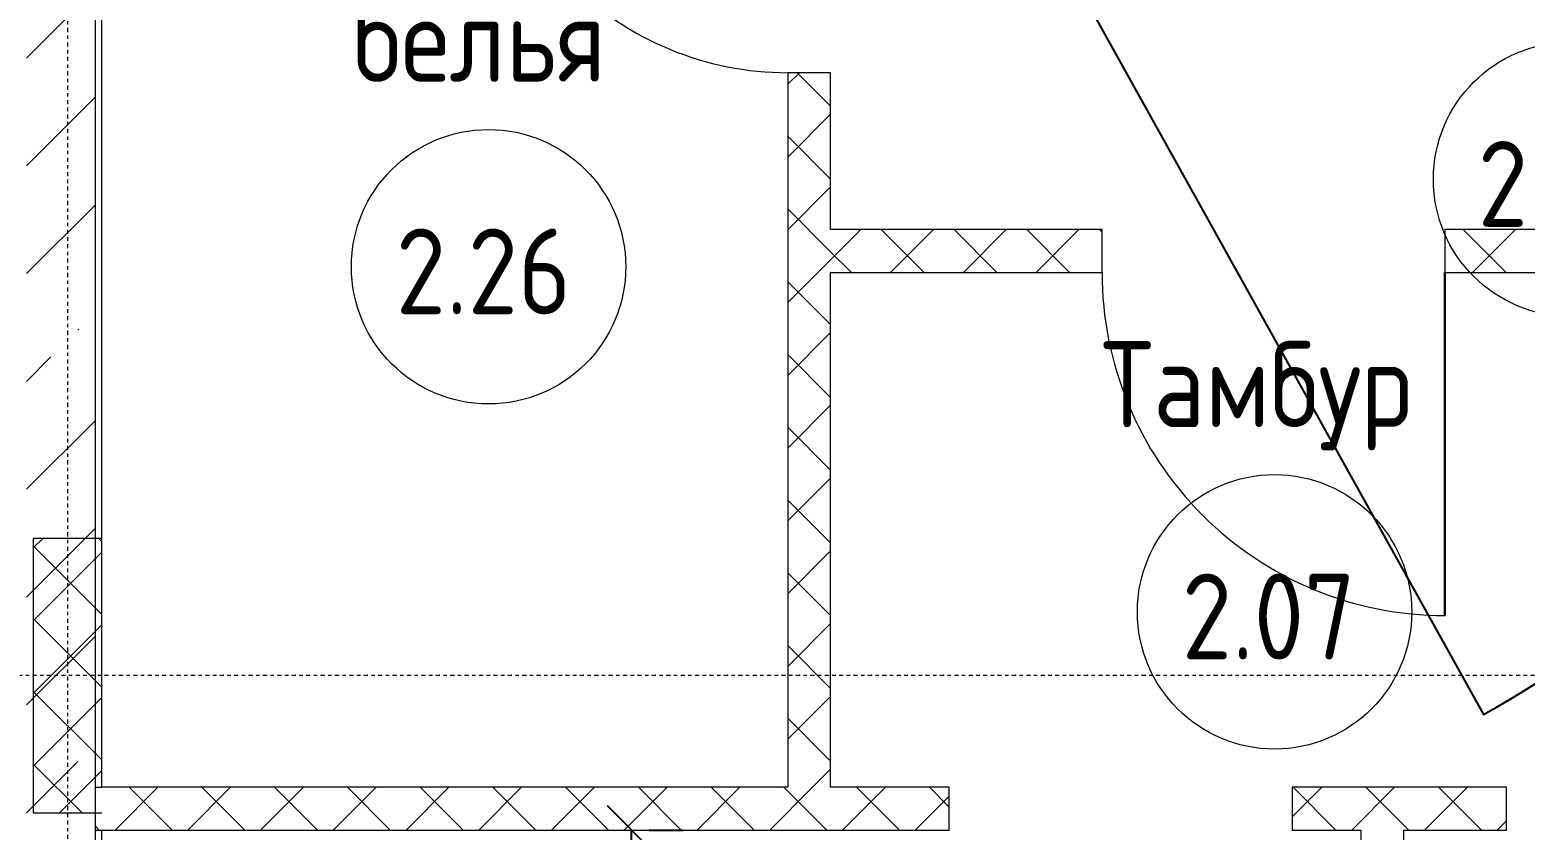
# Model space of a CAD drawing. Header units: millimetres. Extents: x -174154 to -170572, y -111302 to -109817.
# Drawn here: x -170920.76 to -170877.16, y -110574.64 to -110551.32 of the extents above; entities that cross this region are included whole.
import ezdxf

# ---------------------------------------------------------------- set-up
doc = ezdxf.new("R2010")
doc.units = ezdxf.units.MM
doc.linetypes.add('ACAD_ISO02W100', pattern=[15, 12, -3])
doc.linetypes.add('ADSK_Линия сетки', pattern=[21, 12, -3, 3, -3])
doc.layers.get('Defpoints').update_dxf_attribs({"color": 70})
for name, color, linetype, lineweight in [('!Подложка', 252, 'ACAD_ISO02W100', 25), ('Двери', 7, 'Continuous', 18), ('Марки помещений', 7, 'Continuous', 18), ('Оси', 7, 'Continuous', 9), ('Панель', 7, 'Continuous', 18), ('Размеры', 7, 'Continuous', 9), ('Стены разрез', 7, 'Continuous', 40), ('Стены штриховка', 7, 'Continuous', 18)]:
    doc.layers.add(name, color=color, linetype=linetype, lineweight=lineweight)
doc.styles.add('GOST Common', font='GOST Common.ttf', dxfattribs={"width": 0.9, "height": 250})
doc.dimstyles.new('ADSK_Проверочный', dxfattribs={"dimscale": 304.8, "dimtxt": 251.4287490705518, "dimasz": 0.4639107611548557, "dimexe": 0.4921259842519685, "dimexo": 0.4921259842519685, "dimgap": 0.1640419947506562, "dimtad": 1, "dimdec": 0, "dimdsep": 46, "dimtxsty": 'GOST Common', "dimblk1": 'OBLIQUE', "dimblk2": 'OBLIQUE', "dimsah": 1, "dimcen": 0.09, "dimazin": 0, "dimtfac": 1, "dimtdec": 4, "dimtix": 1, "dimtmove": 0, "dimatfit": 3, "dimfxl": 1, "dimtvp": 1, "dimtolj": 1, "dimtzin": 0, "dimarcsym": 2})
pattern_1 = [(45, (30280.00000000015, 12304.99999999978), (-106.0660171779821, 106.0660171779821), []), (135, (30280.00000000015, 12304.99999999978), (-106.0660171779821, -106.0660171779821), [])]

# ---------------------------------------------------------------- blocks, each defined once
blk = doc.blocks.new('AC_Дверь_Однопольная_ПВХ - 860х2080h В Л-799853-В_АР_ПЭ_02 Этаж')
at = {"layer": 'Панель', "lineweight": 30}
blk.add_line((449.9999999999941, 62.50000000096298), (449.9999999999941, 962.500000000963), dxfattribs=at)
at = {"layer": 'Панель'}
blk.add_arc((449.999999999994, 62.50000000096298), 899.9999999999993, 89.99999999999987, 179.9999999999999, dxfattribs=at)
blk = doc.blocks.new('AC_Дверь_Однопольная_ДеревяннаяНаружная_ГОСТ24698-81 - 960х2080h Г-799396-В_АР_ПЭ_02 Этаж')
at = {"layer": 'Панель', "lineweight": 30}
blk.add_line((-500.0000000000111, 62.5000000009599), (-500.0000000000111, 1062.50000000096), dxfattribs=at)
at = {"layer": 'Панель'}
blk.add_arc((-500.000000000011, 62.5000000009599), 1000.000000000001, 3.180554681463517e-14, 90.00000000000017, dxfattribs=at)
blk = doc.blocks.new('_Oblique')
at = {"color": 0, "linetype": 'ByBlock', "lineweight": -2}
blk.add_line((-0.5, -0.5), (0.5, 0.5), dxfattribs=at)
blk = doc.blocks.new('*D506')
at = {"layer": 'Defpoints', "color": 0, "transparency": 16777216}
for p in [(-727.1030191601969, 5465.00000000105), (330.0000000000074, 5465.00000000105), (329.9999999999965, 314.9999999998437)]:
    blk.add_point(p, dxfattribs=at)
at = {"layer": 'Размеры', "color": 0, "lineweight": -2, "transparency": 16777216}
for p, q in [((180.0000000000073, 5465.00000000105), (-877.1030191601969, 5465.00000000105)), ((-727.1030191601958, 314.9999999998435), (-727.1030191601969, 5465.00000000105)), ((179.9999999999964, 314.9999999998437), (-877.103019160196, 314.9999999998435))]:
    blk.add_line(p, q, dxfattribs=at)
at = {"layer": 'Размеры', "color": 0, "lineweight": -2, "transparency": 16777216, "xscale": 141.4, "yscale": 141.4, "zscale": 141.4}
for p, rotation in [((-727.1030191601969, 5465.00000000105), 90), ((-727.1030191601958, 314.9999999998435), 270)]:
    blk.add_blockref('_Oblique', p, dxfattribs=dict(at, rotation=rotation))
at = {"layer": 'Размеры', "color": 0, "transparency": 16777216, "insert": (-902.1030191601953, 2890.000000000447), "char_height": 250, "width": 700.5912940203172, "attachment_point": 5, "rotation": 90, "style": 'GOST Common'}
blk.add_mtext('\\A1;5150', dxfattribs=at)
blk = doc.blocks.new('ADSK_Марка_Помещение_2_ГОСТ21-501-2011 - Имя и Категория-86712-В_АР_ПЭ_02 Этаж')
at = {"layer": 'Марки помещений'}
blk.add_circle((1.928857696959173e-16, -1.244575859722303e-16), 4.000000000000004, dxfattribs=at)
blk = doc.blocks.new('*D507')
at = {"layer": 'Defpoints', "color": 0, "transparency": 16777216}
for p in [(-727.1030191601933, 8864.999999999876), (330.000000000011, 8864.999999999876), (330.0000000000074, 5465.00000000105)]:
    blk.add_point(p, dxfattribs=at)
at = {"layer": 'Размеры', "color": 0, "lineweight": -2, "transparency": 16777216}
for p, q in [((180.000000000011, 8864.999999999876), (-877.1030191601934, 8864.999999999876)), ((-727.1030191601926, 5465.00000000105), (-727.1030191601933, 8864.999999999876)), ((180.0000000000073, 5465.00000000105), (-877.1030191601928, 5465.00000000105))]:
    blk.add_line(p, q, dxfattribs=at)
at = {"layer": 'Размеры', "color": 0, "lineweight": -2, "transparency": 16777216, "xscale": 141.4, "yscale": 141.4, "zscale": 141.4}
for p, rotation in [((-727.1030191601933, 8864.999999999876), 90), ((-727.1030191601926, 5465.00000000105), 270)]:
    blk.add_blockref('_Oblique', p, dxfattribs=dict(at, rotation=rotation))
at = {"layer": 'Размеры', "color": 0, "transparency": 16777216, "insert": (-902.1030191601908, 7165.000000000462), "char_height": 250, "width": 782.4121750737847, "attachment_point": 5, "rotation": 90, "style": 'GOST Common'}
blk.add_mtext('\\A1;3400', dxfattribs=at)
blk = doc.blocks.new('*D510')
at = {"layer": 'Defpoints', "color": 0, "transparency": 16777216}
for p in [(1874.730405788287, 5014.828844088229), (1974.715304648055, 5014.828844088229), (1581.298208986868, 4183.828844088229)]:
    blk.add_point(p, dxfattribs=at)
at = {"layer": 'Размеры', "color": 0, "lineweight": -2, "transparency": 16777216}
for p, q in [((1974.715304648056, 4183.828844088229), (1974.715304648055, 5014.828844088229)), ((2024.730405788287, 5014.828844088229), (2124.715304648056, 5014.82884408823)), ((1731.298208986868, 4183.828844088229), (2124.715304648056, 4183.82884408823))]:
    blk.add_line(p, q, dxfattribs=at)
at = {"layer": 'Размеры', "color": 0, "lineweight": -2, "transparency": 16777216, "xscale": 141.4, "yscale": 141.4, "zscale": 141.4}
for p, rotation in [((1974.715304648055, 5014.828844088229), 90), ((1974.715304648056, 4183.828844088229), 270)]:
    blk.add_blockref('_Oblique', p, dxfattribs=dict(at, rotation=rotation))
at = {"layer": 'Размеры', "color": 0, "lineweight": 20, "transparency": 16777216, "insert": (1799.715304648056, 4599.328844088228), "char_height": 250, "width": 511.3805065841731, "attachment_point": 5, "rotation": 90, "style": 'GOST Common'}
blk.add_mtext('\\A1;831', dxfattribs=at)
blk = doc.blocks.new('A$C02fe7d8c')
at = {"layer": 'Стены разрез', "lineweight": 20, "true_color": 0x636466}
h = blk.add_hatch(dxfattribs=at)
h.set_pattern_fill('FP_2', color=251, style=0, pattern_type=2)
h.set_pattern_definition([(45, (30280.00000000015, 12304.99999999978), (-314.3089642374204, 314.3089642374204), []), (45, (30594.30900000015, 12304.99999999978), (-314.3089642374204, 314.3089642374204), [555.625, -111.125, 3.353, -107.772])])
h.paths.add_polyline_path([(209.9999999999673, 409.9999999999927), (409.9999999999709, 409.9999999999927), (409.9999999999927, 14269.99999999988), (209.9999999999891, 14269.99999999988), (209.9999999999854, 429.9999999999982)])
h = blk.add_hatch(dxfattribs=at)
h.set_pattern_fill('FP_1', color=251, style=0, pattern_type=2)
h.set_pattern_definition(pattern_1)
h.paths.add_polyline_path([(2429.999999999978, 5139.828844088218), (2554.999999999982, 5139.828844088218), (2554.999999999985, 7222.499999999857), (2429.999999999985, 7222.499999999857)])
h.paths.add_polyline_path([(2429.999999999989, 8122.49999999986), (2554.999999999985, 8122.49999999986), (2554.999999999985, 8889.999999999867), (2429.999999999989, 8889.999999999867), (2429.999999999989, 8408.499999999865)])
h = blk.add_hatch(dxfattribs=at)
h.set_pattern_fill('FP_1', color=251, style=0, pattern_type=2)
h.set_pattern_definition(pattern_1)
h.paths.add_polyline_path([(12807.49999999998, 6639.999999999824), (12807.49999999998, 6764.999999999823), (12207.49999999998, 6764.999999999823), (12207.49999999998, 6639.999999999834)])
h.paths.add_polyline_path([(11207.49999999998, 6639.999999999834), (11207.49999999998, 6764.999999999831), (4346.265622746807, 6764.999999999857), (4346.265622746807, 6639.999999999851), (9896.265622746814, 6639.999999999834)])
h.paths.add_polyline_path([(3125.215508849058, 6639.999999999859), (3346.265622746807, 6639.999999999859), (3346.265622746807, 6764.999999999857), (2554.999999999985, 6764.999999999857), (2554.999999999985, 6639.999999999859)])
h = blk.add_hatch(dxfattribs=at)
h.set_pattern_fill('FP_1', color=251, style=0, pattern_type=2)
h.set_pattern_definition(pattern_1)
h.paths.add_polyline_path([(230.0000000004547, 5065.000000004497), (430.0000000004511, 5065.000000004506), (430.0000000004111, 5865.000000004506), (230.0000000004111, 5865.000000004497)])
h = blk.add_hatch(dxfattribs=at)
h.set_pattern_fill('FP_1', color=251, style=0, pattern_type=2)
h.set_pattern_definition(pattern_1)
h.paths.add_polyline_path([(4101.010066113759, 5014.82884408822), (4226.010066113762, 5014.82884408822), (4226.010066113762, 5139.828844088209), (3901.010066113751, 5139.828844088218), (3901.010066113751, 5014.82884408822)])
h.paths.add_polyline_path([(2901.010066113755, 5014.82884408822), (2901.010066113755, 5139.828844088218), (409.9999999999782, 5139.828844088226), (409.9999999999745, 5014.828844088229), (429.9999999999709, 5014.828844088229)])
h = blk.add_hatch(dxfattribs=at)
h.set_pattern_fill('FP_1', color=251, style=0, pattern_type=2)
h.set_pattern_definition(pattern_1)
h.paths.add_polyline_path([(7730.000127035004, 5014.828844088202), (7730.000127035008, 5139.828844088201), (5526.010066113766, 5139.828844088209), (5526.010066113766, 5014.828844088212), (6129.761989699655, 5014.828844088212)])
h.paths.add_polyline_path([(4526.010066113762, 5014.828844088212), (4526.010066113766, 5139.828844088209), (4226.010066113762, 5139.828844088209), (4226.010066113762, 5014.82884408822)])
h = blk.add_hatch(dxfattribs=at)
h.set_pattern_fill('FP_1', color=251, style=0, pattern_type=2)
h.set_pattern_definition(pattern_1)
h.paths.add_polyline_path([(4101.010066113751, 409.9999999999854), (4226.010066113751, 409.9999999999854), (4226.010066113762, 5014.82884408822), (4101.010066113759, 5014.82884408822), (4101.010066113755, 429.99999999998)])
at = {"layer": 'Оси', "linetype": 'ADSK_Линия сетки'}
for p, q in [((330.0000000000182, 16592.85830273533), (329.9999999999891, -2195.000000000127)), ((32579.65973424556, 5465.000000000945), (-1856.358330931376, 5465.000000001057))]:
    blk.add_line(p, q, dxfattribs=at)
at = {"layer": 'Стены разрез', "color": 251, "lineweight": 20, "true_color": 0x636466}
for p, q in [((430.0000000000109, 5139.828844088231), (430.0000000000146, 8408.49999999987)), ((2555.000000000011, 7222.499999999859), (2430.000000000011, 7222.499999999859)), ((2430.000000000011, 7222.499999999859), (2430.000000000007, 5139.828844088224)), ((2555.000000000011, 6764.999999999864), (2555.000000000011, 7222.499999999859)), ((3346.265622746832, 6764.99999999986), (2555.000000000011, 6764.999999999864)), ((3346.265622746832, 6639.99999999986), (3346.265622746832, 6764.99999999986)), ((11207.5, 6764.999999999835), (4346.265622746832, 6764.999999999857)), ((4346.265622746832, 6764.999999999857), (4346.265622746832, 6639.999999999857)), ((2555.000000000007, 5139.828844088224), (2555.000000000011, 6639.999999999864)), ((2555.000000000011, 6639.999999999864), (3346.265622746832, 6639.99999999986)), ((4346.265622746832, 6639.999999999857), (5621.265622746829, 6639.999999999854)), ((430.0000000004402, 5865.000000004508), (230.0000000004402, 5865.000000004498)), ((230.0000000004402, 5865.000000004498), (230.0000000004839, 5065.000000004498)), ((430.0000000004766, 5139.828844088231), (430.0000000004402, 5865.000000004508)), ((2430.000000000007, 5139.828844088224), (430.0000000000109, 5139.828844088231)), ((2901.010066113784, 5139.828844088223), (2555.000000000007, 5139.828844088224)), ((2901.010066113784, 5014.828844088223), (2901.010066113784, 5139.828844088223)), ((4526.010066113791, 5139.828844088218), (3901.010066113784, 5139.82884408822)), ((3901.010066113784, 5139.82884408822), (3901.010066113784, 5014.82884408822)), ((4526.010066113788, 5014.828844088218), (4526.010066113791, 5139.828844088218)), ((230.0000000004839, 5065.000000004498), (430.0000000004802, 5065.000000004508)), ((430, 430), (430.0000000000109, 5014.828844088231)), ((430, 5014.828844088231), (2901.010066113784, 5014.828844088223)), ((3901.010066113784, 5014.82884408822), (4101.010066113784, 5014.828844088219)), ((4101.010066113784, 5014.82884408822), (4101.010066113777, 429.9999999999873)), ((4226.01006611378, 429.9999999998799), (4226.010066113788, 5014.828844088219)), ((4226.010066113788, 5014.828844088219), (4526.010066113788, 5014.828844088218))]:
    blk.add_line(p, q, dxfattribs=at)
at = {"layer": 'Стены штриховка', "color": 251, "lineweight": 20, "true_color": 0x636466}
for p, q in [((410.0000000000218, 14269.99999999987), (410, 409.9999999999982)), ((410.0000000000109, 5139.828844088231), (430.0000000000109, 5139.828844088231)), ((410.0000000000073, 5014.828844088231), (430.0000000000109, 5014.828844088231))]:
    blk.add_line(p, q, dxfattribs=at)
at = {"layer": 'Двери', "color": 251, "lineweight": 20, "true_color": 0x636466}
for name, p, rotation in [('AC_Дверь_Однопольная_ПВХ - 860х2080h В Л-799853-В_АР_ПЭ_02 Этаж', (2492.500000000007, 7672.499999999867), 89.9999999999999), ('AC_Дверь_Однопольная_ДеревяннаяНаружная_ГОСТ24698-81 - 960х2080h Г-799396-В_АР_ПЭ_02 Этаж', (3846.265622746825, 6702.499999999859), 180)]:
    blk.add_blockref(name, p, dxfattribs=dict(at, rotation=rotation))
at = {"layer": 'Марки помещений', "color": 251, "lineweight": 20, "true_color": 0x636466, "xscale": 99.99999999999993, "yscale": 99.99999999999993, "zscale": 99.99999999999993}
for p in [(4712.623655522762, 6911.85692363702), (1557.474138215319, 6656.932732580357), (3849.523655522764, 5650.962954221065)]:
    blk.add_blockref('ADSK_Марка_Помещение_2_ГОСТ21-501-2011 - Имя и Категория-86712-В_АР_ПЭ_02 Этаж', p, dxfattribs=at)
at = {"layer": 'Марки помещений', "color": 251, "lineweight": 20, "true_color": 0x636466, "char_height": 249.9999999999997, "attachment_point": 1, "style": 'GOST Common'}
for s, insert, width in [('белья', (1161.863990088907, 7445.931920783559), 974.050312499999), ('2.27', (4442.010382396351, 7023.249015232307), 663.7972499999995), ('2.26', (1286.860865088907, 6768.324824175643), 663.7972499999995), ('Тамбур', (3343.56038239635, 6439.628809090933), 1233.797062499999), ('2.07', (3578.910382396352, 5762.355045816351), 663.7972499999995)]:
    blk.add_mtext(s, dxfattribs=dict(at, insert=insert, width=width))
at = {"layer": 'Размеры'}
for base, p1, p2, override, picture, middle in [((-727.1030191601933, 8864.999999999876), (330.0000000000073, 5465.000000001049), (330.0000000000109, 8864.999999999873), {"dimpost": '<>', "dimfxl": 3399.999999998824}, '*D507', (-902.1030191601908, 7165.000000000462)), ((-727.1030191601969, 5465.00000000105), (329.9999999999964, 314.9999999998436), (330.0000000000073, 5465.000000001049), {"dimpost": '<>', "dimfxl": 5150.000000001205}, '*D506', (-902.1030191601953, 2890.000000000447))]:
    dim = blk.add_linear_dim(base=base, p1=p1, p2=p2, angle=90, dimstyle='ADSK_Проверочный', override=override, dxfattribs=at)
    dim.commit()
    dim.dimension.update_dxf_attribs({"geometry": picture, "text_midpoint": middle})
at = {"layer": 'Размеры', "color": 251, "lineweight": 20, "true_color": 0x636466}
dim = blk.add_linear_dim(base=(1974.715304648055, 5014.828844088229), p1=(1581.298208986867, 4183.828844088227), p2=(1874.730405788287, 5014.828844088227), angle=90, dimstyle='ADSK_Проверочный', override={"dimpost": '<>', "dimfxl": 881.2851151129847}, dxfattribs=at)
dim.commit()
dim.dimension.update_dxf_attribs({"geometry": '*D510', "text_midpoint": (1799.715304648056, 4599.328844088228)})

msp = doc.modelspace()

# ---------------------------------------------------------------- linework, layer by layer
at = {"layer": 'Defpoints', "ltscale": 5}
msp.add_lwpolyline([(-170891.8441895043, -110547.0786877325), (-170878.3769353579, -110571.2742026741, 0.5773502691846677), (-170877.6238859801, -110523.3179460519)], format="xyb", dxfattribs=at)

# ---------------------------------------------------------------- block references
at = {"layer": '!Подложка', "ltscale": 20, "xscale": 0.01, "yscale": 0.01, "zscale": 0.01}
msp.add_blockref('A$C02fe7d8c', (-170922.9627586185, -110624.7877293258), dxfattribs=at)

doc.saveas('drawing.dxf')
